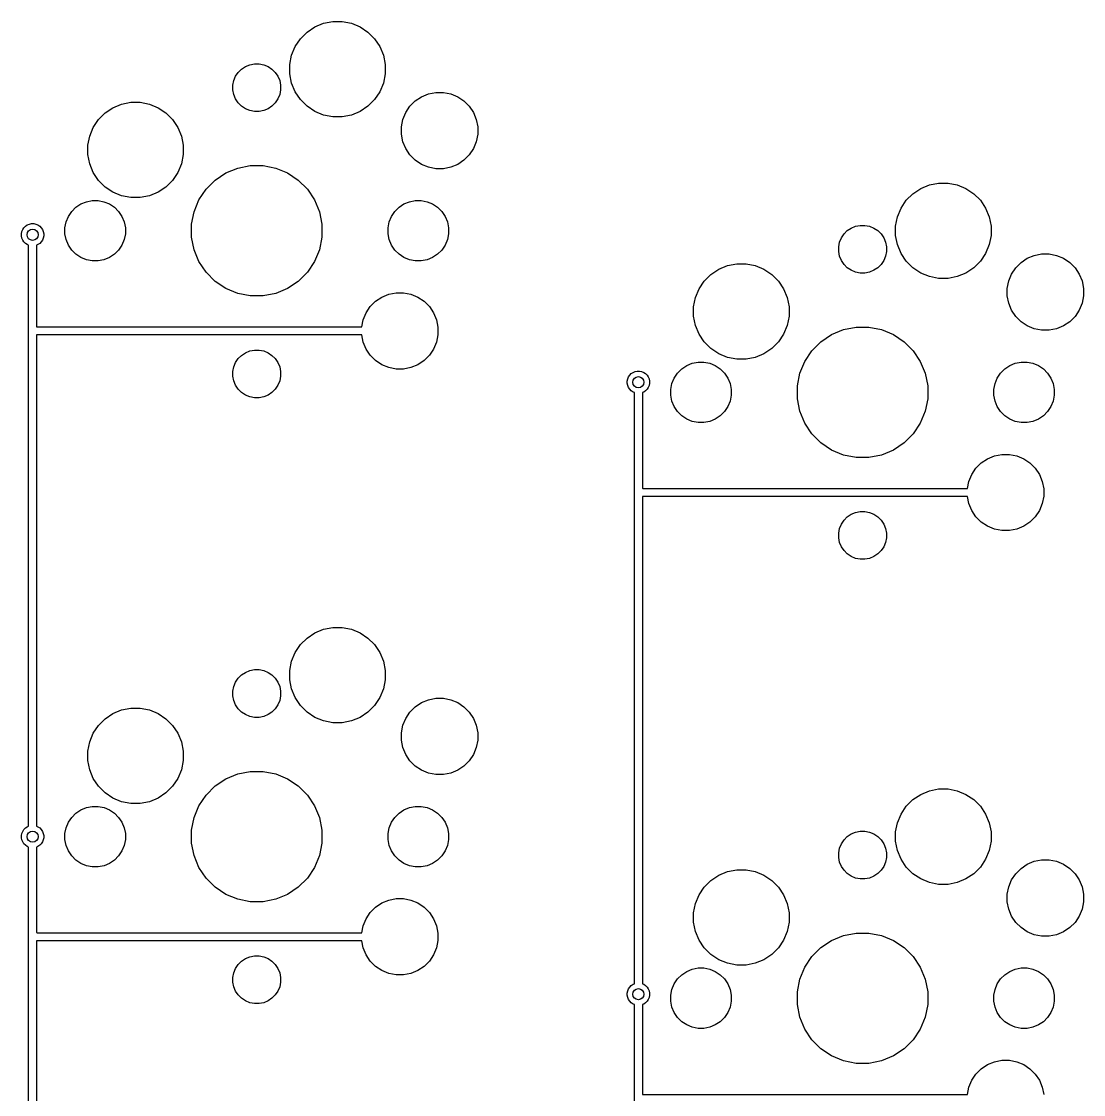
# Model space of a CAD drawing. Extents: x 70 to 347, y -163 to -55.
# Drawn here: x 153.41 to 186.81, y -93.28 to -59.54 of the extents above; entities that cross this region are included whole.
import ezdxf

# ---------------------------------------------------------------- set-up
doc = ezdxf.new("R2010")
doc.units = 0
doc.layers.add('BLACK', color=7, linetype='CONTINUOUS')

msp = doc.modelspace()

# ---------------------------------------------------------------- linework, layer by layer
at = {"layer": 'BLACK', "linetype": 'CONTINUOUS'}
for p, q in [((162.391, -59.8711), (162.637, -59.7069)), ((162.637, -59.7069), (162.91, -59.5938)), ((162.91, -59.5938), (163.2, -59.5362)), ((163.2, -59.5362), (163.495, -59.5362)), ((163.495, -59.5362), (163.785, -59.5938)), ((163.785, -59.5938), (164.058, -59.7069)), ((164.058, -59.7069), (164.304, -59.8711)), ((162.182, -60.08), (162.391, -59.8711)), ((164.304, -59.8711), (164.513, -60.08)), ((161.905, -60.5987), (162.018, -60.3257)), ((162.018, -60.3257), (162.182, -60.08)), ((164.513, -60.08), (164.677, -60.3257)), ((164.677, -60.3257), (164.79, -60.5987)), ((161.847, -60.8885), (161.905, -60.5987)), ((164.79, -60.5987), (164.847, -60.8885)), ((160.225, -61.1381), (160.329, -61.0336)), ((160.329, -61.0336), (160.452, -60.9516)), ((160.452, -60.9516), (160.589, -60.895)), ((160.589, -60.895), (160.734, -60.8662)), ((160.734, -60.8662), (160.881, -60.8662)), ((160.881, -60.8662), (161.026, -60.895)), ((161.026, -60.895), (161.163, -60.9516)), ((161.163, -60.9516), (161.285, -61.0336)), ((161.285, -61.0336), (161.39, -61.1381)), ((161.847, -61.1839), (161.847, -60.8885)), ((164.847, -60.8885), (164.847, -61.1839)), ((160.057, -61.5423), (160.086, -61.3974)), ((160.086, -61.3974), (160.143, -61.2609)), ((160.143, -61.2609), (160.225, -61.1381)), ((161.39, -61.1381), (161.472, -61.2609)), ((161.472, -61.2609), (161.529, -61.3974)), ((161.529, -61.3974), (161.557, -61.5423)), ((161.905, -61.4737), (161.847, -61.1839)), ((164.847, -61.1839), (164.79, -61.4737)), ((160.057, -61.6901), (160.057, -61.5423)), ((160.086, -61.835), (160.057, -61.6901)), ((161.557, -61.6901), (161.529, -61.835)), ((161.557, -61.5423), (161.557, -61.6901)), ((162.018, -61.7467), (161.905, -61.4737)), ((164.79, -61.4737), (164.677, -61.7467)), ((156.56, -62.1338), (156.85, -62.0762)), ((156.85, -62.0762), (157.145, -62.0762)), ((157.145, -62.0762), (157.435, -62.1338)), ((160.143, -61.9715), (160.086, -61.835)), ((160.225, -62.0943), (160.143, -61.9715)), ((161.472, -61.9715), (161.39, -62.0943)), ((161.529, -61.835), (161.472, -61.9715)), ((162.182, -61.9924), (162.018, -61.7467)), ((162.391, -62.2013), (162.182, -61.9924)), ((164.513, -61.9924), (164.304, -62.2013)), ((164.677, -61.7467), (164.513, -61.9924)), ((165.625, -62.2012), (165.792, -62.0341)), ((165.792, -62.0341), (165.989, -61.9028)), ((165.989, -61.9028), (166.207, -61.8123)), ((166.207, -61.8123), (166.439, -61.7662)), ((166.439, -61.7662), (166.676, -61.7662)), ((166.676, -61.7662), (166.907, -61.8123)), ((166.907, -61.8123), (167.126, -61.9028)), ((167.126, -61.9028), (167.322, -62.0341)), ((167.322, -62.0341), (167.489, -62.2012)), ((155.832, -62.62), (156.041, -62.4111)), ((156.041, -62.4111), (156.287, -62.2469)), ((156.287, -62.2469), (156.56, -62.1338)), ((157.435, -62.1338), (157.708, -62.2469)), ((157.708, -62.2469), (157.954, -62.4111)), ((157.954, -62.4111), (158.163, -62.62)), ((160.329, -62.1988), (160.225, -62.0943)), ((160.452, -62.2808), (160.329, -62.1988)), ((160.589, -62.3374), (160.452, -62.2808)), ((160.734, -62.3662), (160.589, -62.3374)), ((160.881, -62.3662), (160.734, -62.3662)), ((161.026, -62.3374), (160.881, -62.3662)), ((161.163, -62.2808), (161.026, -62.3374)), ((161.285, -62.1988), (161.163, -62.2808)), ((161.39, -62.0943), (161.285, -62.1988)), ((162.637, -62.3655), (162.391, -62.2013)), ((162.91, -62.4786), (162.637, -62.3655)), ((164.058, -62.3655), (163.785, -62.4786)), ((164.304, -62.2013), (164.058, -62.3655)), ((165.404, -62.6162), (165.494, -62.3978)), ((165.494, -62.3978), (165.625, -62.2012)), ((167.489, -62.2012), (167.621, -62.3978)), ((167.621, -62.3978), (167.711, -62.6162)), ((155.668, -62.8657), (155.832, -62.62)), ((158.163, -62.62), (158.327, -62.8657)), ((163.2, -62.5362), (162.91, -62.4786)), ((163.495, -62.5362), (163.2, -62.5362)), ((163.785, -62.4786), (163.495, -62.5362)), ((165.357, -62.848), (165.404, -62.6162)), ((167.711, -62.6162), (167.757, -62.848)), ((155.555, -63.1387), (155.668, -62.8657)), ((158.327, -62.8657), (158.44, -63.1387)), ((165.357, -63.0844), (165.357, -62.848)), ((165.404, -63.3162), (165.357, -63.0844)), ((167.757, -63.0844), (167.711, -63.3162)), ((167.757, -62.848), (167.757, -63.0844)), ((155.497, -63.4285), (155.555, -63.1387)), ((155.497, -63.7239), (155.497, -63.4285)), ((158.44, -63.1387), (158.497, -63.4285)), ((158.497, -63.4285), (158.497, -63.7239)), ((165.494, -63.5346), (165.404, -63.3162)), ((167.711, -63.3162), (167.621, -63.5346)), ((155.555, -64.0137), (155.497, -63.7239)), ((158.497, -63.7239), (158.44, -64.0137)), ((165.625, -63.7312), (165.494, -63.5346)), ((165.792, -63.8983), (165.625, -63.7312)), ((167.489, -63.7312), (167.322, -63.8983)), ((167.621, -63.5346), (167.489, -63.7312)), ((155.668, -64.2867), (155.555, -64.0137)), ((158.44, -64.0137), (158.327, -64.2867)), ((160.209, -64.145), (160.605, -64.0662)), ((160.605, -64.0662), (161.009, -64.0662)), ((161.009, -64.0662), (161.405, -64.145)), ((165.989, -64.0296), (165.792, -63.8983)), ((166.207, -64.1201), (165.989, -64.0296)), ((167.126, -64.0296), (166.907, -64.1201)), ((167.322, -63.8983), (167.126, -64.0296)), ((155.832, -64.5324), (155.668, -64.2867)), ((158.327, -64.2867), (158.163, -64.5324)), ((159.501, -64.5239), (159.836, -64.2995)), ((159.836, -64.2995), (160.209, -64.145)), ((161.405, -64.145), (161.778, -64.2995)), ((161.778, -64.2995), (162.114, -64.5239)), ((166.439, -64.1662), (166.207, -64.1201)), ((166.676, -64.1662), (166.439, -64.1662)), ((166.907, -64.1201), (166.676, -64.1662)), ((156.041, -64.7413), (155.832, -64.5324)), ((156.287, -64.9055), (156.041, -64.7413)), ((157.954, -64.7413), (157.708, -64.9055)), ((158.163, -64.5324), (157.954, -64.7413)), ((159.215, -64.8094), (159.501, -64.5239)), ((162.114, -64.5239), (162.4, -64.8094)), ((181.687, -64.7869), (181.96, -64.6738)), ((181.96, -64.6738), (182.25, -64.6162)), ((182.25, -64.6162), (182.545, -64.6162)), ((182.545, -64.6162), (182.835, -64.6738)), ((182.835, -64.6738), (183.108, -64.7869)), ((156.56, -65.0186), (156.287, -64.9055)), ((156.85, -65.0762), (156.56, -65.0186)), ((157.145, -65.0762), (156.85, -65.0762)), ((157.435, -65.0186), (157.145, -65.0762)), ((157.708, -64.9055), (157.435, -65.0186)), ((158.991, -65.1452), (159.215, -64.8094)), ((162.4, -64.8094), (162.624, -65.1452)), ((181.232, -65.16), (181.441, -64.9511)), ((181.441, -64.9511), (181.687, -64.7869)), ((183.108, -64.7869), (183.354, -64.9511)), ((183.354, -64.9511), (183.563, -65.16)), ((154.989, -65.5106), (155.122, -65.3783)), ((155.122, -65.3783), (155.277, -65.2743)), ((155.277, -65.2743), (155.45, -65.2027)), ((155.45, -65.2027), (155.634, -65.1662)), ((155.634, -65.1662), (155.821, -65.1662)), ((155.821, -65.1662), (156.004, -65.2027)), ((156.004, -65.2027), (156.177, -65.2743)), ((156.177, -65.2743), (156.333, -65.3783)), ((156.333, -65.3783), (156.465, -65.5106)), ((158.836, -65.5182), (158.991, -65.1452)), ((162.624, -65.1452), (162.779, -65.5182)), ((165.149, -65.5106), (165.282, -65.3783)), ((165.282, -65.3783), (165.437, -65.2743)), ((165.437, -65.2743), (165.61, -65.2027)), ((165.61, -65.2027), (165.794, -65.1662)), ((165.794, -65.1662), (165.981, -65.1662)), ((165.981, -65.1662), (166.165, -65.2027)), ((166.165, -65.2027), (166.337, -65.2743)), ((166.337, -65.2743), (166.493, -65.3783)), ((166.493, -65.3783), (166.625, -65.5106)), ((180.955, -65.6787), (181.068, -65.4057)), ((181.068, -65.4057), (181.232, -65.16)), ((183.563, -65.16), (183.727, -65.4057)), ((183.727, -65.4057), (183.84, -65.6787)), ((154.814, -65.8391), (154.886, -65.6662)), ((154.886, -65.6662), (154.989, -65.5106)), ((156.465, -65.5106), (156.569, -65.6662)), ((156.569, -65.6662), (156.641, -65.8391)), ((158.757, -65.9143), (158.836, -65.5182)), ((162.779, -65.5182), (162.857, -65.9143)), ((164.974, -65.8391), (165.046, -65.6662)), ((165.046, -65.6662), (165.149, -65.5106)), ((166.625, -65.5106), (166.729, -65.6662)), ((166.729, -65.6662), (166.801, -65.8391)), ((180.897, -65.9685), (180.955, -65.6787)), ((183.84, -65.6787), (183.897, -65.9685)), ((153.422, -66.1411), (153.449, -66.0774)), ((153.449, -66.0774), (153.487, -66.0201)), ((153.487, -66.0201), (153.536, -65.9713)), ((153.536, -65.9713), (153.593, -65.933)), ((153.593, -65.933), (153.657, -65.9067)), ((153.657, -65.9067), (153.724, -65.8932)), ((153.724, -65.8932), (153.793, -65.8932)), ((153.793, -65.8932), (153.861, -65.9067)), ((153.861, -65.9067), (153.925, -65.933)), ((153.925, -65.933), (153.982, -65.9713)), ((153.982, -65.9713), (154.031, -66.0201)), ((154.031, -66.0201), (154.069, -66.0774)), ((154.069, -66.0774), (154.095, -66.1411)), ((154.777, -66.0226), (154.814, -65.8391)), ((154.777, -66.2098), (154.777, -66.0226)), ((156.641, -65.8391), (156.677, -66.0226)), ((156.677, -66.0226), (156.677, -66.2098)), ((158.757, -66.3181), (158.757, -65.9143)), ((162.857, -65.9143), (162.857, -66.3181)), ((164.937, -66.0226), (164.974, -65.8391)), ((164.937, -66.2098), (164.937, -66.0226)), ((166.801, -65.8391), (166.837, -66.0226)), ((166.837, -66.0226), (166.837, -66.2098)), ((179.275, -66.2181), (179.379, -66.1136)), ((179.379, -66.1136), (179.502, -66.0316)), ((179.502, -66.0316), (179.639, -65.975)), ((179.639, -65.975), (179.784, -65.9462)), ((179.784, -65.9462), (179.931, -65.9462)), ((179.931, -65.9462), (180.076, -65.975)), ((180.076, -65.975), (180.213, -66.0316)), ((180.213, -66.0316), (180.335, -66.1136)), ((180.335, -66.1136), (180.44, -66.2181)), ((180.897, -66.2639), (180.897, -65.9685)), ((183.897, -65.9685), (183.897, -66.2639)), ((153.409, -66.2087), (153.422, -66.1411)), ((153.409, -66.2777), (153.409, -66.2087)), ((153.422, -66.3453), (153.409, -66.2777)), ((153.449, -66.409), (153.422, -66.3453)), ((153.487, -66.4663), (153.449, -66.409)), ((154.069, -66.409), (154.031, -66.4663)), ((154.095, -66.3453), (154.069, -66.409)), ((154.095, -66.1411), (154.109, -66.2087)), ((154.109, -66.2777), (154.095, -66.3453)), ((154.109, -66.2087), (154.109, -66.2777)), ((154.814, -66.3933), (154.777, -66.2098)), ((154.886, -66.5662), (154.814, -66.3933)), ((156.641, -66.3933), (156.569, -66.5662)), ((156.677, -66.2098), (156.641, -66.3933)), ((158.836, -66.7142), (158.757, -66.3181)), ((162.857, -66.3181), (162.779, -66.7142)), ((164.974, -66.3933), (164.937, -66.2098)), ((165.046, -66.5662), (164.974, -66.3933)), ((166.801, -66.3933), (166.729, -66.5662)), ((166.837, -66.2098), (166.801, -66.3933)), ((179.136, -66.4774), (179.193, -66.3409)), ((179.193, -66.3409), (179.275, -66.2181)), ((180.44, -66.2181), (180.522, -66.3409)), ((180.522, -66.3409), (180.579, -66.4774)), ((180.955, -66.5537), (180.897, -66.2639)), ((183.897, -66.2639), (183.84, -66.5537)), ((153.536, -66.5151), (153.487, -66.4663)), ((153.593, -66.5534), (153.536, -66.5151)), ((153.634, -66.5703), (153.593, -66.5534)), ((153.634, -69.2724), (153.634, -66.5703)), ((153.925, -66.5534), (153.884, -66.5703)), ((153.884, -66.5703), (153.884, -69.1412)), ((153.982, -66.5151), (153.925, -66.5534)), ((154.031, -66.4663), (153.982, -66.5151)), ((154.989, -66.7218), (154.886, -66.5662)), ((155.122, -66.8541), (154.989, -66.7218)), ((156.465, -66.7218), (156.333, -66.8541)), ((156.569, -66.5662), (156.465, -66.7218)), ((158.991, -67.0872), (158.836, -66.7142)), ((162.779, -66.7142), (162.624, -67.0872)), ((165.149, -66.7218), (165.046, -66.5662)), ((165.282, -66.8541), (165.149, -66.7218)), ((166.625, -66.7218), (166.493, -66.8541)), ((166.729, -66.5662), (166.625, -66.7218)), ((179.107, -66.6223), (179.136, -66.4774)), ((179.107, -66.7701), (179.107, -66.6223)), ((179.136, -66.915), (179.107, -66.7701)), ((180.579, -66.4774), (180.607, -66.6223)), ((180.607, -66.7701), (180.579, -66.915)), ((180.607, -66.6223), (180.607, -66.7701)), ((181.068, -66.8267), (180.955, -66.5537)), ((183.84, -66.5537), (183.727, -66.8267)), ((155.277, -66.9581), (155.122, -66.8541)), ((155.45, -67.0297), (155.277, -66.9581)), ((155.634, -67.0662), (155.45, -67.0297)), ((155.821, -67.0662), (155.634, -67.0662)), ((156.004, -67.0297), (155.821, -67.0662)), ((156.177, -66.9581), (156.004, -67.0297)), ((156.333, -66.8541), (156.177, -66.9581)), ((159.215, -67.423), (158.991, -67.0872)), ((162.624, -67.0872), (162.4, -67.423)), ((165.437, -66.9581), (165.282, -66.8541)), ((165.61, -67.0297), (165.437, -66.9581)), ((165.794, -67.0662), (165.61, -67.0297)), ((165.981, -67.0662), (165.794, -67.0662)), ((166.165, -67.0297), (165.981, -67.0662)), ((166.337, -66.9581), (166.165, -67.0297)), ((166.493, -66.8541), (166.337, -66.9581)), ((179.193, -67.0515), (179.136, -66.915)), ((179.275, -67.1743), (179.193, -67.0515)), ((180.522, -67.0515), (180.44, -67.1743)), ((180.579, -66.915), (180.522, -67.0515)), ((181.232, -67.0724), (181.068, -66.8267)), ((181.441, -67.2813), (181.232, -67.0724)), ((183.563, -67.0724), (183.354, -67.2813)), ((183.727, -66.8267), (183.563, -67.0724)), ((184.675, -67.2812), (184.842, -67.1141)), ((184.842, -67.1141), (185.039, -66.9828)), ((185.039, -66.9828), (185.257, -66.8923)), ((185.257, -66.8923), (185.489, -66.8462)), ((185.489, -66.8462), (185.726, -66.8462)), ((185.726, -66.8462), (185.957, -66.8923)), ((185.957, -66.8923), (186.176, -66.9828)), ((186.176, -66.9828), (186.372, -67.1141)), ((186.372, -67.1141), (186.539, -67.2812)), ((159.501, -67.7085), (159.215, -67.423)), ((162.4, -67.423), (162.114, -67.7085)), ((175.091, -67.4911), (175.337, -67.3269)), ((175.337, -67.3269), (175.61, -67.2138)), ((175.61, -67.2138), (175.9, -67.1562)), ((175.9, -67.1562), (176.195, -67.1562)), ((176.195, -67.1562), (176.485, -67.2138)), ((176.485, -67.2138), (176.758, -67.3269)), ((176.758, -67.3269), (177.004, -67.4911)), ((179.379, -67.2788), (179.275, -67.1743)), ((179.502, -67.3608), (179.379, -67.2788)), ((179.639, -67.4174), (179.502, -67.3608)), ((179.784, -67.4462), (179.639, -67.4174)), ((179.931, -67.4462), (179.784, -67.4462)), ((180.076, -67.4174), (179.931, -67.4462)), ((180.213, -67.3608), (180.076, -67.4174)), ((180.335, -67.2788), (180.213, -67.3608)), ((180.44, -67.1743), (180.335, -67.2788)), ((181.687, -67.4455), (181.441, -67.2813)), ((181.96, -67.5586), (181.687, -67.4455)), ((183.108, -67.4455), (182.835, -67.5586)), ((183.354, -67.2813), (183.108, -67.4455)), ((184.544, -67.4778), (184.675, -67.2812)), ((186.539, -67.2812), (186.671, -67.4778)), ((159.836, -67.9329), (159.501, -67.7085)), ((162.114, -67.7085), (161.778, -67.9329)), ((174.718, -67.9457), (174.882, -67.7)), ((174.882, -67.7), (175.091, -67.4911)), ((177.004, -67.4911), (177.213, -67.7)), ((177.213, -67.7), (177.377, -67.9457)), ((182.25, -67.6162), (181.96, -67.5586)), ((182.545, -67.6162), (182.25, -67.6162)), ((182.835, -67.5586), (182.545, -67.6162)), ((184.407, -67.928), (184.454, -67.6962)), ((184.454, -67.6962), (184.544, -67.4778)), ((186.671, -67.4778), (186.761, -67.6962)), ((186.761, -67.6962), (186.807, -67.928)), ((160.209, -68.0874), (159.836, -67.9329)), ((160.605, -68.1662), (160.209, -68.0874)), ((161.405, -68.0874), (161.009, -68.1662)), ((161.778, -67.9329), (161.405, -68.0874)), ((164.739, -68.2028), (164.957, -68.1123)), ((164.957, -68.1123), (165.189, -68.0662)), ((165.189, -68.0662), (165.426, -68.0662)), ((165.426, -68.0662), (165.657, -68.1123)), ((165.657, -68.1123), (165.876, -68.2028)), ((174.605, -68.2187), (174.718, -67.9457)), ((177.377, -67.9457), (177.49, -68.2187)), ((184.407, -68.1644), (184.407, -67.928)), ((186.807, -67.928), (186.807, -68.1644)), ((161.009, -68.1662), (160.605, -68.1662)), ((164.375, -68.5012), (164.542, -68.3341)), ((164.542, -68.3341), (164.739, -68.2028)), ((165.876, -68.2028), (166.072, -68.3341)), ((166.072, -68.3341), (166.239, -68.5012)), ((174.547, -68.5085), (174.605, -68.2187)), ((177.49, -68.2187), (177.547, -68.5085)), ((184.454, -68.3962), (184.407, -68.1644)), ((184.544, -68.6146), (184.454, -68.3962)), ((186.761, -68.3962), (186.671, -68.6146)), ((186.807, -68.1644), (186.761, -68.3962)), ((164.154, -68.9162), (164.244, -68.6978)), ((164.244, -68.6978), (164.375, -68.5012)), ((166.239, -68.5012), (166.371, -68.6978)), ((166.371, -68.6978), (166.461, -68.9162)), ((174.547, -68.8039), (174.547, -68.5085)), ((174.605, -69.0937), (174.547, -68.8039)), ((177.547, -68.8039), (177.49, -69.0937)), ((177.547, -68.5085), (177.547, -68.8039)), ((184.675, -68.8112), (184.544, -68.6146)), ((184.842, -68.9783), (184.675, -68.8112)), ((186.539, -68.8112), (186.372, -68.9783)), ((186.671, -68.6146), (186.539, -68.8112)), ((153.884, -69.1412), (164.109, -69.1412)), ((164.109, -69.1412), (164.154, -68.9162)), ((166.461, -68.9162), (166.507, -69.148)), ((166.507, -69.148), (166.507, -69.3844)), ((174.718, -69.3667), (174.605, -69.0937)), ((177.49, -69.0937), (177.377, -69.3667)), ((179.259, -69.225), (179.655, -69.1462)), ((179.655, -69.1462), (180.059, -69.1462)), ((180.059, -69.1462), (180.455, -69.225)), ((185.039, -69.1096), (184.842, -68.9783)), ((185.257, -69.2001), (185.039, -69.1096)), ((186.176, -69.1096), (185.957, -69.2001)), ((186.372, -68.9783), (186.176, -69.1096)), ((153.633, -69.2785), (153.634, -69.2724)), ((153.634, -69.2846), (153.633, -69.2785)), ((153.634, -69.2724), (153.634, -69.2724)), ((153.634, -69.2724), (153.634, -69.2724)), ((153.634, -84.8391), (153.634, -69.2846)), ((164.109, -69.3912), (153.884, -69.3912)), ((153.884, -69.3912), (153.884, -84.8391)), ((164.154, -69.6162), (164.109, -69.3912)), ((166.507, -69.3844), (166.461, -69.6162)), ((174.882, -69.6124), (174.718, -69.3667)), ((177.377, -69.3667), (177.213, -69.6124)), ((178.551, -69.6039), (178.886, -69.3795)), ((178.886, -69.3795), (179.259, -69.225)), ((180.455, -69.225), (180.828, -69.3795)), ((180.828, -69.3795), (181.164, -69.6039)), ((185.489, -69.2462), (185.257, -69.2001)), ((185.726, -69.2462), (185.489, -69.2462)), ((185.957, -69.2001), (185.726, -69.2462)), ((164.244, -69.8346), (164.154, -69.6162)), ((164.375, -70.0312), (164.244, -69.8346)), ((166.371, -69.8346), (166.239, -70.0312)), ((166.461, -69.6162), (166.371, -69.8346)), ((175.091, -69.8213), (174.882, -69.6124)), ((175.337, -69.9855), (175.091, -69.8213)), ((177.004, -69.8213), (176.758, -69.9855)), ((177.213, -69.6124), (177.004, -69.8213)), ((178.265, -69.8894), (178.551, -69.6039)), ((181.164, -69.6039), (181.45, -69.8894)), ((160.143, -70.2609), (160.225, -70.1381)), ((160.225, -70.1381), (160.329, -70.0336)), ((160.329, -70.0336), (160.452, -69.9516)), ((160.452, -69.9516), (160.589, -69.895)), ((160.589, -69.895), (160.734, -69.8662)), ((160.734, -69.8662), (160.881, -69.8662)), ((160.881, -69.8662), (161.026, -69.895)), ((161.026, -69.895), (161.163, -69.9516)), ((161.163, -69.9516), (161.285, -70.0336)), ((161.285, -70.0336), (161.39, -70.1381)), ((161.39, -70.1381), (161.472, -70.2609)), ((164.542, -70.1983), (164.375, -70.0312)), ((166.239, -70.0312), (166.072, -70.1983)), ((175.61, -70.0986), (175.337, -69.9855)), ((175.9, -70.1562), (175.61, -70.0986)), ((176.195, -70.1562), (175.9, -70.1562)), ((176.485, -70.0986), (176.195, -70.1562)), ((176.758, -69.9855), (176.485, -70.0986)), ((178.041, -70.2252), (178.265, -69.8894)), ((181.45, -69.8894), (181.674, -70.2252)), ((160.057, -70.5423), (160.086, -70.3974)), ((160.086, -70.3974), (160.143, -70.2609)), ((161.472, -70.2609), (161.529, -70.3974)), ((161.529, -70.3974), (161.557, -70.5423)), ((164.739, -70.3296), (164.542, -70.1983)), ((164.957, -70.4201), (164.739, -70.3296)), ((165.189, -70.4662), (164.957, -70.4201)), ((165.426, -70.4662), (165.189, -70.4662)), ((165.657, -70.4201), (165.426, -70.4662)), ((165.876, -70.3296), (165.657, -70.4201)), ((166.072, -70.1983), (165.876, -70.3296)), ((174.039, -70.5906), (174.172, -70.4583)), ((174.172, -70.4583), (174.327, -70.3543)), ((174.327, -70.3543), (174.5, -70.2827)), ((174.5, -70.2827), (174.684, -70.2462)), ((174.684, -70.2462), (174.871, -70.2462)), ((174.871, -70.2462), (175.054, -70.2827)), ((175.054, -70.2827), (175.227, -70.3543)), ((175.227, -70.3543), (175.383, -70.4583)), ((175.383, -70.4583), (175.515, -70.5906)), ((177.886, -70.5982), (178.041, -70.2252)), ((181.674, -70.2252), (181.829, -70.5982)), ((184.199, -70.5906), (184.332, -70.4583)), ((184.332, -70.4583), (184.487, -70.3543)), ((184.487, -70.3543), (184.66, -70.2827)), ((184.66, -70.2827), (184.844, -70.2462)), ((184.844, -70.2462), (185.031, -70.2462)), ((185.031, -70.2462), (185.214, -70.2827)), ((185.214, -70.2827), (185.387, -70.3543)), ((185.387, -70.3543), (185.543, -70.4583)), ((185.543, -70.4583), (185.675, -70.5906)), ((160.057, -70.6901), (160.057, -70.5423)), ((160.086, -70.835), (160.057, -70.6901)), ((160.143, -70.9715), (160.086, -70.835)), ((161.529, -70.835), (161.472, -70.9715)), ((161.557, -70.6901), (161.529, -70.835)), ((161.557, -70.5423), (161.557, -70.6901)), ((172.459, -70.8442), (172.472, -70.7766)), ((172.459, -70.9132), (172.459, -70.8442)), ((172.472, -70.7766), (172.499, -70.7129)), ((172.499, -70.7129), (172.537, -70.6556)), ((172.537, -70.6556), (172.586, -70.6068)), ((172.586, -70.6068), (172.643, -70.5685)), ((172.643, -70.5685), (172.707, -70.5422)), ((172.707, -70.5422), (172.774, -70.5287)), ((172.774, -70.5287), (172.843, -70.5287)), ((172.843, -70.5287), (172.911, -70.5422)), ((172.911, -70.5422), (172.975, -70.5685)), ((172.975, -70.5685), (173.032, -70.6068)), ((173.032, -70.6068), (173.081, -70.6556)), ((173.081, -70.6556), (173.119, -70.7129)), ((173.119, -70.7129), (173.145, -70.7766)), ((173.145, -70.7766), (173.159, -70.8442)), ((173.159, -70.8442), (173.159, -70.9132)), ((173.864, -70.9191), (173.936, -70.7462)), ((173.936, -70.7462), (174.039, -70.5906)), ((175.515, -70.5906), (175.619, -70.7462)), ((175.619, -70.7462), (175.691, -70.9191)), ((177.807, -70.9943), (177.886, -70.5982)), ((181.829, -70.5982), (181.907, -70.9943)), ((184.024, -70.9191), (184.096, -70.7462)), ((184.096, -70.7462), (184.199, -70.5906)), ((185.675, -70.5906), (185.779, -70.7462)), ((185.779, -70.7462), (185.851, -70.9191)), ((160.225, -71.0943), (160.143, -70.9715)), ((160.329, -71.1988), (160.225, -71.0943)), ((161.39, -71.0943), (161.285, -71.1988)), ((161.472, -70.9715), (161.39, -71.0943)), ((172.472, -70.9808), (172.459, -70.9132)), ((172.499, -71.0445), (172.472, -70.9808)), ((172.537, -71.1018), (172.499, -71.0445)), ((172.586, -71.1506), (172.537, -71.1018)), ((172.643, -71.1889), (172.586, -71.1506)), ((173.032, -71.1506), (172.975, -71.1889)), ((173.081, -71.1018), (173.032, -71.1506)), ((173.119, -71.0445), (173.081, -71.1018)), ((173.145, -70.9808), (173.119, -71.0445)), ((173.159, -70.9132), (173.145, -70.9808)), ((173.827, -71.1026), (173.864, -70.9191)), ((173.827, -71.2898), (173.827, -71.1026)), ((175.691, -70.9191), (175.727, -71.1026)), ((175.727, -71.1026), (175.727, -71.2898)), ((177.807, -71.3981), (177.807, -70.9943)), ((181.907, -70.9943), (181.907, -71.3981)), ((183.987, -71.1026), (184.024, -70.9191)), ((183.987, -71.2898), (183.987, -71.1026)), ((185.851, -70.9191), (185.887, -71.1026)), ((185.887, -71.1026), (185.887, -71.2898)), ((160.452, -71.2808), (160.329, -71.1988)), ((160.589, -71.3374), (160.452, -71.2808)), ((160.734, -71.3662), (160.589, -71.3374)), ((160.881, -71.3662), (160.734, -71.3662)), ((161.026, -71.3374), (160.881, -71.3662)), ((161.163, -71.2808), (161.026, -71.3374)), ((161.285, -71.1988), (161.163, -71.2808)), ((172.684, -71.2058), (172.643, -71.1889)), ((172.684, -74.2508), (172.684, -71.2058)), ((172.975, -71.1889), (172.934, -71.2058)), ((172.934, -71.2058), (172.934, -74.2051)), ((173.864, -71.4733), (173.827, -71.2898)), ((173.936, -71.6462), (173.864, -71.4733)), ((175.691, -71.4733), (175.619, -71.6462)), ((175.727, -71.2898), (175.691, -71.4733)), ((177.886, -71.7942), (177.807, -71.3981)), ((181.907, -71.3981), (181.829, -71.7942)), ((184.024, -71.4733), (183.987, -71.2898)), ((184.096, -71.6462), (184.024, -71.4733)), ((185.851, -71.4733), (185.779, -71.6462)), ((185.887, -71.2898), (185.851, -71.4733)), ((174.039, -71.8018), (173.936, -71.6462)), ((174.172, -71.9341), (174.039, -71.8018)), ((175.515, -71.8018), (175.383, -71.9341)), ((175.619, -71.6462), (175.515, -71.8018)), ((178.041, -72.1672), (177.886, -71.7942)), ((181.829, -71.7942), (181.674, -72.1672)), ((184.199, -71.8018), (184.096, -71.6462)), ((184.332, -71.9341), (184.199, -71.8018)), ((185.675, -71.8018), (185.543, -71.9341)), ((185.779, -71.6462), (185.675, -71.8018)), ((174.327, -72.0381), (174.172, -71.9341)), ((174.5, -72.1097), (174.327, -72.0381)), ((174.684, -72.1462), (174.5, -72.1097)), ((174.871, -72.1462), (174.684, -72.1462)), ((175.054, -72.1097), (174.871, -72.1462)), ((175.227, -72.0381), (175.054, -72.1097)), ((175.383, -71.9341), (175.227, -72.0381)), ((178.265, -72.503), (178.041, -72.1672)), ((181.674, -72.1672), (181.45, -72.503)), ((184.487, -72.0381), (184.332, -71.9341)), ((184.66, -72.1097), (184.487, -72.0381)), ((184.844, -72.1462), (184.66, -72.1097)), ((185.031, -72.1462), (184.844, -72.1462)), ((185.214, -72.1097), (185.031, -72.1462)), ((185.387, -72.0381), (185.214, -72.1097)), ((185.543, -71.9341), (185.387, -72.0381)), ((178.551, -72.7885), (178.265, -72.503)), ((181.45, -72.503), (181.164, -72.7885)), ((178.886, -73.0129), (178.551, -72.7885)), ((181.164, -72.7885), (180.828, -73.0129)), ((179.259, -73.1674), (178.886, -73.0129)), ((179.655, -73.2462), (179.259, -73.1674)), ((180.455, -73.1674), (180.059, -73.2462)), ((180.828, -73.0129), (180.455, -73.1674)), ((183.789, -73.2828), (184.007, -73.1923)), ((184.007, -73.1923), (184.239, -73.1462)), ((184.239, -73.1462), (184.476, -73.1462)), ((184.476, -73.1462), (184.707, -73.1923)), ((184.707, -73.1923), (184.926, -73.2828)), ((180.059, -73.2462), (179.655, -73.2462)), ((183.425, -73.5812), (183.592, -73.4141)), ((183.592, -73.4141), (183.789, -73.2828)), ((184.926, -73.2828), (185.122, -73.4141)), ((185.122, -73.4141), (185.289, -73.5812)), ((183.204, -73.9962), (183.294, -73.7778)), ((183.294, -73.7778), (183.425, -73.5812)), ((185.289, -73.5812), (185.421, -73.7778)), ((185.421, -73.7778), (185.511, -73.9962)), ((172.934, -74.2051), (172.95, -74.2212)), ((172.95, -74.2212), (183.159, -74.2212)), ((183.159, -74.2212), (183.204, -73.9962)), ((185.511, -73.9962), (185.557, -74.228)), ((172.683, -74.2569), (172.684, -74.2508)), ((172.684, -74.263), (172.683, -74.2569)), ((172.684, -74.2508), (172.684, -74.2508)), ((172.684, -74.2508), (172.684, -74.2508)), ((172.684, -89.7921), (172.684, -74.263)), ((183.159, -74.4712), (172.934, -74.4712)), ((172.934, -74.4712), (172.934, -89.7921)), ((183.204, -74.6962), (183.159, -74.4712)), ((185.557, -74.4644), (185.511, -74.6962)), ((185.557, -74.228), (185.557, -74.4644)), ((183.294, -74.9146), (183.204, -74.6962)), ((185.511, -74.6962), (185.421, -74.9146)), ((179.193, -75.3409), (179.275, -75.2181)), ((179.275, -75.2181), (179.379, -75.1136)), ((179.379, -75.1136), (179.502, -75.0316)), ((179.502, -75.0316), (179.639, -74.975)), ((179.639, -74.975), (179.784, -74.9462)), ((179.784, -74.9462), (179.931, -74.9462)), ((179.931, -74.9462), (180.076, -74.975)), ((180.076, -74.975), (180.213, -75.0316)), ((180.213, -75.0316), (180.335, -75.1136)), ((180.335, -75.1136), (180.44, -75.2181)), ((180.44, -75.2181), (180.522, -75.3409)), ((183.425, -75.1112), (183.294, -74.9146)), ((183.592, -75.2783), (183.425, -75.1112)), ((185.289, -75.1112), (185.122, -75.2783)), ((185.421, -74.9146), (185.289, -75.1112)), ((179.107, -75.6223), (179.136, -75.4774)), ((179.136, -75.4774), (179.193, -75.3409)), ((180.522, -75.3409), (180.579, -75.4774)), ((180.579, -75.4774), (180.607, -75.6223)), ((183.789, -75.4096), (183.592, -75.2783)), ((184.007, -75.5001), (183.789, -75.4096)), ((184.239, -75.5462), (184.007, -75.5001)), ((184.476, -75.5462), (184.239, -75.5462)), ((184.707, -75.5001), (184.476, -75.5462)), ((184.926, -75.4096), (184.707, -75.5001)), ((185.122, -75.2783), (184.926, -75.4096)), ((179.107, -75.7701), (179.107, -75.6223)), ((179.136, -75.915), (179.107, -75.7701)), ((180.607, -75.7701), (180.579, -75.915)), ((180.607, -75.6223), (180.607, -75.7701)), ((179.193, -76.0515), (179.136, -75.915)), ((179.275, -76.1743), (179.193, -76.0515)), ((179.379, -76.2788), (179.275, -76.1743)), ((180.44, -76.1743), (180.335, -76.2788)), ((180.522, -76.0515), (180.44, -76.1743)), ((180.579, -75.915), (180.522, -76.0515)), ((179.502, -76.3608), (179.379, -76.2788)), ((179.639, -76.4174), (179.502, -76.3608)), ((179.784, -76.4462), (179.639, -76.4174)), ((179.931, -76.4462), (179.784, -76.4462)), ((180.076, -76.4174), (179.931, -76.4462)), ((180.213, -76.3608), (180.076, -76.4174)), ((180.335, -76.2788), (180.213, -76.3608)), ((162.91, -78.6438), (163.2, -78.5862)), ((163.2, -78.5862), (163.495, -78.5862)), ((163.495, -78.5862), (163.785, -78.6438)), ((162.182, -79.13), (162.391, -78.9211)), ((162.391, -78.9211), (162.637, -78.7569)), ((162.637, -78.7569), (162.91, -78.6438)), ((163.785, -78.6438), (164.058, -78.7569)), ((164.058, -78.7569), (164.304, -78.9211)), ((164.304, -78.9211), (164.513, -79.13)), ((162.018, -79.3757), (162.182, -79.13)), ((164.513, -79.13), (164.677, -79.3757)), ((161.905, -79.6487), (162.018, -79.3757)), ((164.677, -79.3757), (164.79, -79.6487)), ((160.452, -80.0016), (160.589, -79.945)), ((160.589, -79.945), (160.734, -79.9162)), ((160.734, -79.9162), (160.881, -79.9162)), ((160.881, -79.9162), (161.026, -79.945)), ((161.026, -79.945), (161.163, -80.0016)), ((161.847, -79.9385), (161.905, -79.6487)), ((161.847, -80.2339), (161.847, -79.9385)), ((164.79, -79.6487), (164.847, -79.9385)), ((164.847, -79.9385), (164.847, -80.2339)), ((160.143, -80.3109), (160.225, -80.1881)), ((160.225, -80.1881), (160.329, -80.0836)), ((160.329, -80.0836), (160.452, -80.0016)), ((161.163, -80.0016), (161.285, -80.0836)), ((161.285, -80.0836), (161.39, -80.1881)), ((161.39, -80.1881), (161.472, -80.3109)), ((161.905, -80.5237), (161.847, -80.2339)), ((164.847, -80.2339), (164.79, -80.5237)), ((160.057, -80.5923), (160.086, -80.4474)), ((160.057, -80.7401), (160.057, -80.5923)), ((160.086, -80.4474), (160.143, -80.3109)), ((161.472, -80.3109), (161.529, -80.4474)), ((161.529, -80.4474), (161.557, -80.5923)), ((161.557, -80.5923), (161.557, -80.7401)), ((162.018, -80.7967), (161.905, -80.5237)), ((164.79, -80.5237), (164.677, -80.7967)), ((160.086, -80.885), (160.057, -80.7401)), ((160.143, -81.0215), (160.086, -80.885)), ((161.529, -80.885), (161.472, -81.0215)), ((161.557, -80.7401), (161.529, -80.885)), ((162.182, -81.0424), (162.018, -80.7967)), ((164.677, -80.7967), (164.513, -81.0424)), ((165.792, -81.0841), (165.989, -80.9528)), ((165.989, -80.9528), (166.207, -80.8623)), ((166.207, -80.8623), (166.439, -80.8162)), ((166.439, -80.8162), (166.676, -80.8162)), ((166.676, -80.8162), (166.907, -80.8623)), ((166.907, -80.8623), (167.126, -80.9528)), ((167.126, -80.9528), (167.322, -81.0841)), ((156.041, -81.4611), (156.287, -81.2969)), ((156.287, -81.2969), (156.56, -81.1838)), ((156.56, -81.1838), (156.85, -81.1262)), ((156.85, -81.1262), (157.145, -81.1262)), ((157.145, -81.1262), (157.435, -81.1838)), ((157.435, -81.1838), (157.708, -81.2969)), ((157.708, -81.2969), (157.954, -81.4611)), ((160.225, -81.1443), (160.143, -81.0215)), ((160.329, -81.2488), (160.225, -81.1443)), ((160.452, -81.3308), (160.329, -81.2488)), ((161.285, -81.2488), (161.163, -81.3308)), ((161.39, -81.1443), (161.285, -81.2488)), ((161.472, -81.0215), (161.39, -81.1443)), ((162.391, -81.2513), (162.182, -81.0424)), ((162.637, -81.4155), (162.391, -81.2513)), ((164.304, -81.2513), (164.058, -81.4155)), ((164.513, -81.0424), (164.304, -81.2513)), ((165.494, -81.4478), (165.625, -81.2512)), ((165.625, -81.2512), (165.792, -81.0841)), ((167.322, -81.0841), (167.489, -81.2512)), ((167.489, -81.2512), (167.621, -81.4478)), ((155.832, -81.67), (156.041, -81.4611)), ((157.954, -81.4611), (158.163, -81.67)), ((160.589, -81.3874), (160.452, -81.3308)), ((160.734, -81.4162), (160.589, -81.3874)), ((160.881, -81.4162), (160.734, -81.4162)), ((161.026, -81.3874), (160.881, -81.4162)), ((161.163, -81.3308), (161.026, -81.3874)), ((162.91, -81.5286), (162.637, -81.4155)), ((163.2, -81.5862), (162.91, -81.5286)), ((163.495, -81.5862), (163.2, -81.5862)), ((163.785, -81.5286), (163.495, -81.5862)), ((164.058, -81.4155), (163.785, -81.5286)), ((165.404, -81.6662), (165.494, -81.4478)), ((167.621, -81.4478), (167.711, -81.6662)), ((155.555, -82.1887), (155.668, -81.9157)), ((155.668, -81.9157), (155.832, -81.67)), ((158.163, -81.67), (158.327, -81.9157)), ((158.327, -81.9157), (158.44, -82.1887)), ((165.357, -81.898), (165.404, -81.6662)), ((165.357, -82.1344), (165.357, -81.898)), ((167.711, -81.6662), (167.757, -81.898)), ((167.757, -81.898), (167.757, -82.1344)), ((155.497, -82.4785), (155.555, -82.1887)), ((158.44, -82.1887), (158.497, -82.4785)), ((165.404, -82.3662), (165.357, -82.1344)), ((167.757, -82.1344), (167.711, -82.3662)), ((155.497, -82.7739), (155.497, -82.4785)), ((158.497, -82.4785), (158.497, -82.7739)), ((165.494, -82.5846), (165.404, -82.3662)), ((165.625, -82.7812), (165.494, -82.5846)), ((167.621, -82.5846), (167.489, -82.7812)), ((167.711, -82.3662), (167.621, -82.5846)), ((155.555, -83.0637), (155.497, -82.7739)), ((158.497, -82.7739), (158.44, -83.0637)), ((165.792, -82.9483), (165.625, -82.7812)), ((165.989, -83.0796), (165.792, -82.9483)), ((167.322, -82.9483), (167.126, -83.0796)), ((167.489, -82.7812), (167.322, -82.9483)), ((155.668, -83.3367), (155.555, -83.0637)), ((158.44, -83.0637), (158.327, -83.3367)), ((159.836, -83.3495), (160.209, -83.195)), ((160.209, -83.195), (160.605, -83.1162)), ((160.605, -83.1162), (161.009, -83.1162)), ((161.009, -83.1162), (161.405, -83.195)), ((161.405, -83.195), (161.778, -83.3495)), ((166.207, -83.1701), (165.989, -83.0796)), ((166.439, -83.2162), (166.207, -83.1701)), ((166.676, -83.2162), (166.439, -83.2162)), ((166.907, -83.1701), (166.676, -83.2162)), ((167.126, -83.0796), (166.907, -83.1701)), ((155.832, -83.5824), (155.668, -83.3367)), ((156.041, -83.7913), (155.832, -83.5824)), ((158.163, -83.5824), (157.954, -83.7913)), ((158.327, -83.3367), (158.163, -83.5824)), ((159.215, -83.8594), (159.501, -83.5739)), ((159.501, -83.5739), (159.836, -83.3495)), ((161.778, -83.3495), (162.114, -83.5739)), ((162.114, -83.5739), (162.4, -83.8594)), ((181.96, -83.7238), (182.25, -83.6662)), ((182.25, -83.6662), (182.545, -83.6662)), ((182.545, -83.6662), (182.835, -83.7238)), ((156.287, -83.9555), (156.041, -83.7913)), ((156.56, -84.0686), (156.287, -83.9555)), ((157.708, -83.9555), (157.435, -84.0686)), ((157.954, -83.7913), (157.708, -83.9555)), ((158.991, -84.1952), (159.215, -83.8594)), ((162.4, -83.8594), (162.624, -84.1952)), ((181.232, -84.21), (181.441, -84.0011)), ((181.441, -84.0011), (181.687, -83.8369)), ((181.687, -83.8369), (181.96, -83.7238)), ((182.835, -83.7238), (183.108, -83.8369)), ((183.108, -83.8369), (183.354, -84.0011)), ((183.354, -84.0011), (183.563, -84.21)), ((155.122, -84.4283), (155.277, -84.3243)), ((155.277, -84.3243), (155.45, -84.2527)), ((155.45, -84.2527), (155.634, -84.2162)), ((155.634, -84.2162), (155.821, -84.2162)), ((155.821, -84.2162), (156.005, -84.2527)), ((156.005, -84.2527), (156.177, -84.3243)), ((156.177, -84.3243), (156.333, -84.4283)), ((156.85, -84.1262), (156.56, -84.0686)), ((157.145, -84.1262), (156.85, -84.1262)), ((157.435, -84.0686), (157.145, -84.1262)), ((158.836, -84.5682), (158.991, -84.1952)), ((162.624, -84.1952), (162.779, -84.5682)), ((165.282, -84.4283), (165.437, -84.3243)), ((165.437, -84.3243), (165.61, -84.2527)), ((165.61, -84.2527), (165.794, -84.2162)), ((165.794, -84.2162), (165.981, -84.2162)), ((165.981, -84.2162), (166.165, -84.2527)), ((166.165, -84.2527), (166.337, -84.3243)), ((166.337, -84.3243), (166.493, -84.4283)), ((181.068, -84.4557), (181.232, -84.21)), ((183.563, -84.21), (183.727, -84.4557)), ((154.886, -84.7162), (154.989, -84.5606)), ((154.989, -84.5606), (155.122, -84.4283)), ((156.333, -84.4283), (156.465, -84.5606)), ((156.465, -84.5606), (156.569, -84.7162)), ((158.757, -84.9643), (158.836, -84.5682)), ((162.779, -84.5682), (162.857, -84.9643)), ((165.046, -84.7162), (165.149, -84.5606)), ((165.149, -84.5606), (165.282, -84.4283)), ((166.493, -84.4283), (166.625, -84.5606)), ((166.625, -84.5606), (166.729, -84.7162)), ((180.955, -84.7287), (181.068, -84.4557)), ((183.727, -84.4557), (183.84, -84.7287)), ((153.422, -85.0641), (153.449, -85.0004)), ((153.449, -85.0004), (153.487, -84.9431)), ((153.487, -84.9431), (153.536, -84.8943)), ((153.536, -84.8943), (153.593, -84.856)), ((153.593, -84.856), (153.634, -84.8391)), ((153.884, -84.8391), (153.925, -84.856)), ((153.925, -84.856), (153.982, -84.8943)), ((153.982, -84.8943), (154.031, -84.9431)), ((154.031, -84.9431), (154.069, -85.0004)), ((154.069, -85.0004), (154.095, -85.0641)), ((154.777, -85.0726), (154.814, -84.8891)), ((154.814, -84.8891), (154.886, -84.7162)), ((156.569, -84.7162), (156.641, -84.8891)), ((156.641, -84.8891), (156.677, -85.0726)), ((158.757, -85.3681), (158.757, -84.9643)), ((162.857, -84.9643), (162.857, -85.3681)), ((164.937, -85.0726), (164.974, -84.8891)), ((164.974, -84.8891), (165.046, -84.7162)), ((166.729, -84.7162), (166.801, -84.8891)), ((166.801, -84.8891), (166.837, -85.0726)), ((179.639, -85.025), (179.784, -84.9962)), ((179.784, -84.9962), (179.931, -84.9962)), ((179.931, -84.9962), (180.076, -85.025)), ((180.897, -85.0185), (180.955, -84.7287)), ((180.897, -85.3139), (180.897, -85.0185)), ((183.84, -84.7287), (183.897, -85.0185)), ((183.897, -85.0185), (183.897, -85.3139)), ((153.409, -85.1317), (153.422, -85.0641)), ((153.409, -85.2007), (153.409, -85.1317)), ((153.422, -85.2683), (153.409, -85.2007)), ((153.449, -85.332), (153.422, -85.2683)), ((153.487, -85.3893), (153.449, -85.332)), ((154.069, -85.332), (154.031, -85.3893)), ((154.095, -85.2683), (154.069, -85.332)), ((154.095, -85.0641), (154.109, -85.1317)), ((154.109, -85.2007), (154.095, -85.2683)), ((154.109, -85.1317), (154.109, -85.2007)), ((154.777, -85.2598), (154.777, -85.0726)), ((154.814, -85.4433), (154.777, -85.2598)), ((156.677, -85.2598), (156.641, -85.4433)), ((156.677, -85.0726), (156.677, -85.2598)), ((164.937, -85.2598), (164.937, -85.0726)), ((164.974, -85.4433), (164.937, -85.2598)), ((166.837, -85.2598), (166.801, -85.4433)), ((166.837, -85.0726), (166.837, -85.2598)), ((179.193, -85.3909), (179.275, -85.2681)), ((179.275, -85.2681), (179.379, -85.1636)), ((179.379, -85.1636), (179.502, -85.0816)), ((179.502, -85.0816), (179.639, -85.025)), ((180.076, -85.025), (180.213, -85.0816)), ((180.213, -85.0816), (180.335, -85.1636)), ((180.335, -85.1636), (180.44, -85.2681)), ((180.44, -85.2681), (180.522, -85.3909)), ((180.955, -85.6037), (180.897, -85.3139)), ((183.897, -85.3139), (183.84, -85.6037)), ((153.536, -85.4381), (153.487, -85.3893)), ((153.593, -85.4764), (153.536, -85.4381)), ((153.634, -85.4933), (153.593, -85.4764)), ((153.634, -88.2208), (153.634, -85.4933)), ((153.925, -85.4764), (153.884, -85.4933)), ((153.884, -85.4933), (153.884, -88.1751)), ((153.982, -85.4381), (153.925, -85.4764)), ((154.031, -85.3893), (153.982, -85.4381)), ((154.886, -85.6162), (154.814, -85.4433)), ((154.989, -85.7718), (154.886, -85.6162)), ((156.569, -85.6162), (156.465, -85.7718)), ((156.641, -85.4433), (156.569, -85.6162)), ((158.836, -85.7642), (158.757, -85.3681)), ((162.857, -85.3681), (162.779, -85.7642)), ((165.046, -85.6162), (164.974, -85.4433)), ((165.149, -85.7718), (165.046, -85.6162)), ((166.729, -85.6162), (166.625, -85.7718)), ((166.801, -85.4433), (166.729, -85.6162)), ((179.107, -85.6723), (179.136, -85.5274)), ((179.107, -85.8201), (179.107, -85.6723)), ((179.136, -85.5274), (179.193, -85.3909)), ((180.522, -85.3909), (180.579, -85.5274)), ((180.579, -85.5274), (180.607, -85.6723)), ((180.607, -85.6723), (180.607, -85.8201)), ((181.068, -85.8767), (180.955, -85.6037)), ((183.84, -85.6037), (183.727, -85.8767)), ((155.122, -85.9041), (154.989, -85.7718)), ((155.277, -86.0081), (155.122, -85.9041)), ((155.45, -86.0797), (155.277, -86.0081)), ((156.177, -86.0081), (156.005, -86.0797)), ((156.333, -85.9041), (156.177, -86.0081)), ((156.465, -85.7718), (156.333, -85.9041)), ((158.991, -86.1372), (158.836, -85.7642)), ((162.779, -85.7642), (162.624, -86.1372)), ((165.282, -85.9041), (165.149, -85.7718)), ((165.437, -86.0081), (165.282, -85.9041)), ((165.61, -86.0797), (165.437, -86.0081)), ((166.337, -86.0081), (166.165, -86.0797)), ((166.493, -85.9041), (166.337, -86.0081)), ((166.625, -85.7718), (166.493, -85.9041)), ((179.136, -85.965), (179.107, -85.8201)), ((179.193, -86.1015), (179.136, -85.965)), ((180.579, -85.965), (180.522, -86.1015)), ((180.607, -85.8201), (180.579, -85.965)), ((181.232, -86.1224), (181.068, -85.8767)), ((183.727, -85.8767), (183.563, -86.1224)), ((184.842, -86.1641), (185.039, -86.0328)), ((185.039, -86.0328), (185.257, -85.9423)), ((185.257, -85.9423), (185.489, -85.8962)), ((185.489, -85.8962), (185.726, -85.8962)), ((185.726, -85.8962), (185.957, -85.9423)), ((185.957, -85.9423), (186.176, -86.0328)), ((186.176, -86.0328), (186.372, -86.1641)), ((155.634, -86.1162), (155.45, -86.0797)), ((155.821, -86.1162), (155.634, -86.1162)), ((156.005, -86.0797), (155.821, -86.1162)), ((159.215, -86.473), (158.991, -86.1372)), ((162.624, -86.1372), (162.4, -86.473)), ((165.794, -86.1162), (165.61, -86.0797)), ((165.981, -86.1162), (165.794, -86.1162)), ((166.165, -86.0797), (165.981, -86.1162)), ((175.337, -86.3769), (175.61, -86.2638)), ((175.61, -86.2638), (175.9, -86.2062)), ((175.9, -86.2062), (176.195, -86.2062)), ((176.195, -86.2062), (176.485, -86.2638)), ((176.485, -86.2638), (176.758, -86.3769)), ((179.275, -86.2243), (179.193, -86.1015)), ((179.379, -86.3288), (179.275, -86.2243)), ((179.502, -86.4108), (179.379, -86.3288)), ((180.335, -86.3288), (180.213, -86.4108)), ((180.44, -86.2243), (180.335, -86.3288)), ((180.522, -86.1015), (180.44, -86.2243)), ((181.441, -86.3313), (181.232, -86.1224)), ((181.687, -86.4955), (181.441, -86.3313)), ((183.354, -86.3313), (183.108, -86.4955)), ((183.563, -86.1224), (183.354, -86.3313)), ((184.544, -86.5278), (184.675, -86.3312)), ((184.675, -86.3312), (184.842, -86.1641)), ((186.372, -86.1641), (186.539, -86.3312)), ((186.539, -86.3312), (186.671, -86.5278)), ((159.501, -86.7585), (159.215, -86.473)), ((162.4, -86.473), (162.114, -86.7585)), ((174.882, -86.75), (175.091, -86.5411)), ((175.091, -86.5411), (175.337, -86.3769)), ((176.758, -86.3769), (177.004, -86.5411)), ((177.004, -86.5411), (177.213, -86.75)), ((179.639, -86.4674), (179.502, -86.4108)), ((179.784, -86.4962), (179.639, -86.4674)), ((179.931, -86.4962), (179.784, -86.4962)), ((180.076, -86.4674), (179.931, -86.4962)), ((180.213, -86.4108), (180.076, -86.4674)), ((181.96, -86.6086), (181.687, -86.4955)), ((182.25, -86.6662), (181.96, -86.6086)), ((182.545, -86.6662), (182.25, -86.6662)), ((182.835, -86.6086), (182.545, -86.6662)), ((183.108, -86.4955), (182.835, -86.6086)), ((184.454, -86.7462), (184.544, -86.5278)), ((186.671, -86.5278), (186.761, -86.7462)), ((159.836, -86.9829), (159.501, -86.7585)), ((160.209, -87.1374), (159.836, -86.9829)), ((161.778, -86.9829), (161.405, -87.1374)), ((162.114, -86.7585), (161.778, -86.9829)), ((174.605, -87.2687), (174.718, -86.9957)), ((174.718, -86.9957), (174.882, -86.75)), ((177.213, -86.75), (177.377, -86.9957)), ((177.377, -86.9957), (177.49, -87.2687)), ((184.407, -86.978), (184.454, -86.7462)), ((184.407, -87.2144), (184.407, -86.978)), ((186.761, -86.7462), (186.807, -86.978)), ((186.807, -86.978), (186.807, -87.2144)), ((160.605, -87.2162), (160.209, -87.1374)), ((161.009, -87.2162), (160.605, -87.2162)), ((161.405, -87.1374), (161.009, -87.2162)), ((164.542, -87.3841), (164.739, -87.2528)), ((164.739, -87.2528), (164.957, -87.1623)), ((164.957, -87.1623), (165.189, -87.1162)), ((165.189, -87.1162), (165.426, -87.1162)), ((165.426, -87.1162), (165.657, -87.1623)), ((165.657, -87.1623), (165.876, -87.2528)), ((165.876, -87.2528), (166.072, -87.3841)), ((174.547, -87.5585), (174.605, -87.2687)), ((177.49, -87.2687), (177.547, -87.5585)), ((184.454, -87.4462), (184.407, -87.2144)), ((186.807, -87.2144), (186.761, -87.4462)), ((164.244, -87.7478), (164.375, -87.5512)), ((164.375, -87.5512), (164.542, -87.3841)), ((166.072, -87.3841), (166.239, -87.5512)), ((166.239, -87.5512), (166.371, -87.7478)), ((174.547, -87.8539), (174.547, -87.5585)), ((177.547, -87.5585), (177.547, -87.8539)), ((184.544, -87.6646), (184.454, -87.4462)), ((184.675, -87.8612), (184.544, -87.6646)), ((186.671, -87.6646), (186.539, -87.8612)), ((186.761, -87.4462), (186.671, -87.6646)), ((164.109, -88.1912), (164.154, -87.9662)), ((164.154, -87.9662), (164.244, -87.7478)), ((166.371, -87.7478), (166.461, -87.9662)), ((166.461, -87.9662), (166.507, -88.198)), ((174.605, -88.1437), (174.547, -87.8539)), ((177.547, -87.8539), (177.49, -88.1437)), ((184.842, -88.0283), (184.675, -87.8612)), ((185.039, -88.1596), (184.842, -88.0283)), ((186.372, -88.0283), (186.176, -88.1596)), ((186.539, -87.8612), (186.372, -88.0283)), ((153.633, -88.2269), (153.634, -88.2208)), ((153.634, -88.233), (153.633, -88.2269)), ((153.634, -88.2208), (153.634, -88.2208)), ((153.634, -88.2208), (153.634, -88.2208)), ((153.634, -104.08), (153.634, -88.233)), ((153.884, -88.1751), (153.9, -88.1912)), ((153.9, -88.1912), (164.109, -88.1912)), ((166.507, -88.198), (166.507, -88.4344)), ((174.718, -88.4167), (174.605, -88.1437)), ((177.49, -88.1437), (177.377, -88.4167)), ((178.886, -88.4295), (179.259, -88.275)), ((179.259, -88.275), (179.655, -88.1962)), ((179.655, -88.1962), (180.059, -88.1962)), ((180.059, -88.1962), (180.455, -88.275)), ((180.455, -88.275), (180.828, -88.4295)), ((185.257, -88.2501), (185.039, -88.1596)), ((185.489, -88.2962), (185.257, -88.2501)), ((185.726, -88.2962), (185.489, -88.2962)), ((185.957, -88.2501), (185.726, -88.2962)), ((186.176, -88.1596), (185.957, -88.2501)), ((164.109, -88.4412), (153.884, -88.4412)), ((153.884, -88.4412), (153.884, -104.08)), ((164.154, -88.6662), (164.109, -88.4412)), ((164.244, -88.8846), (164.154, -88.6662)), ((166.461, -88.6662), (166.371, -88.8846)), ((166.507, -88.4344), (166.461, -88.6662)), ((174.882, -88.6624), (174.718, -88.4167)), ((175.091, -88.8713), (174.882, -88.6624)), ((177.213, -88.6624), (177.004, -88.8713)), ((177.377, -88.4167), (177.213, -88.6624)), ((178.265, -88.9394), (178.551, -88.6539)), ((178.551, -88.6539), (178.886, -88.4295)), ((180.828, -88.4295), (181.164, -88.6539)), ((181.164, -88.6539), (181.45, -88.9394)), ((160.329, -89.0836), (160.452, -89.0016)), ((160.452, -89.0016), (160.589, -88.945)), ((160.589, -88.945), (160.734, -88.9162)), ((160.734, -88.9162), (160.881, -88.9162)), ((160.881, -88.9162), (161.026, -88.945)), ((161.026, -88.945), (161.163, -89.0016)), ((161.163, -89.0016), (161.285, -89.0836)), ((164.375, -89.0812), (164.244, -88.8846)), ((166.371, -88.8846), (166.239, -89.0812)), ((175.337, -89.0355), (175.091, -88.8713)), ((175.61, -89.1486), (175.337, -89.0355)), ((176.758, -89.0355), (176.485, -89.1486)), ((177.004, -88.8713), (176.758, -89.0355)), ((178.041, -89.2752), (178.265, -88.9394)), ((181.45, -88.9394), (181.674, -89.2752)), ((160.086, -89.4474), (160.143, -89.3109)), ((160.143, -89.3109), (160.225, -89.1881)), ((160.225, -89.1881), (160.329, -89.0836)), ((161.285, -89.0836), (161.39, -89.1881)), ((161.39, -89.1881), (161.472, -89.3109)), ((161.472, -89.3109), (161.529, -89.4474)), ((164.542, -89.2483), (164.375, -89.0812)), ((164.739, -89.3796), (164.542, -89.2483)), ((164.957, -89.4701), (164.739, -89.3796)), ((165.876, -89.3796), (165.657, -89.4701)), ((166.072, -89.2483), (165.876, -89.3796)), ((166.239, -89.0812), (166.072, -89.2483)), ((174.172, -89.5083), (174.327, -89.4043)), ((174.327, -89.4043), (174.5, -89.3327)), ((174.5, -89.3327), (174.684, -89.2962)), ((174.684, -89.2962), (174.871, -89.2962)), ((174.871, -89.2962), (175.054, -89.3327)), ((175.054, -89.3327), (175.227, -89.4043)), ((175.227, -89.4043), (175.383, -89.5083)), ((175.9, -89.2062), (175.61, -89.1486)), ((176.195, -89.2062), (175.9, -89.2062)), ((176.485, -89.1486), (176.195, -89.2062)), ((177.886, -89.6482), (178.041, -89.2752)), ((181.674, -89.2752), (181.829, -89.6482)), ((184.332, -89.5083), (184.487, -89.4043)), ((184.487, -89.4043), (184.66, -89.3327)), ((184.66, -89.3327), (184.844, -89.2962)), ((184.844, -89.2962), (185.031, -89.2962)), ((185.031, -89.2962), (185.214, -89.3327)), ((185.214, -89.3327), (185.387, -89.4043)), ((185.387, -89.4043), (185.543, -89.5083)), ((160.057, -89.5923), (160.086, -89.4474)), ((160.057, -89.7401), (160.057, -89.5923)), ((160.086, -89.885), (160.057, -89.7401)), ((161.529, -89.4474), (161.557, -89.5923)), ((161.557, -89.7401), (161.529, -89.885)), ((161.557, -89.5923), (161.557, -89.7401)), ((165.189, -89.5162), (164.957, -89.4701)), ((165.426, -89.5162), (165.189, -89.5162)), ((165.657, -89.4701), (165.426, -89.5162)), ((173.936, -89.7962), (174.039, -89.6406)), ((174.039, -89.6406), (174.172, -89.5083)), ((175.383, -89.5083), (175.515, -89.6406)), ((175.515, -89.6406), (175.619, -89.7962)), ((177.807, -90.0443), (177.886, -89.6482)), ((181.829, -89.6482), (181.907, -90.0443)), ((184.096, -89.7962), (184.199, -89.6406)), ((184.199, -89.6406), (184.332, -89.5083)), ((185.543, -89.5083), (185.675, -89.6406)), ((185.675, -89.6406), (185.779, -89.7962)), ((160.143, -90.0215), (160.086, -89.885)), ((160.225, -90.1443), (160.143, -90.0215)), ((161.472, -90.0215), (161.39, -90.1443)), ((161.529, -89.885), (161.472, -90.0215)), ((172.459, -90.0847), (172.472, -90.0171)), ((172.472, -90.0171), (172.499, -89.9534)), ((172.499, -89.9534), (172.537, -89.8961)), ((172.537, -89.8961), (172.586, -89.8473)), ((172.586, -89.8473), (172.643, -89.809)), ((172.643, -89.809), (172.684, -89.7921)), ((172.934, -89.7921), (172.975, -89.809)), ((172.975, -89.809), (173.032, -89.8473)), ((173.032, -89.8473), (173.081, -89.8961)), ((173.081, -89.8961), (173.119, -89.9534)), ((173.119, -89.9534), (173.145, -90.0171)), ((173.145, -90.0171), (173.159, -90.0847)), ((173.827, -90.1526), (173.864, -89.9691)), ((173.864, -89.9691), (173.936, -89.7962)), ((175.619, -89.7962), (175.691, -89.9691)), ((175.691, -89.9691), (175.727, -90.1526)), ((177.807, -90.4481), (177.807, -90.0443)), ((181.907, -90.0443), (181.907, -90.4481)), ((183.987, -90.1526), (184.024, -89.9691)), ((184.024, -89.9691), (184.096, -89.7962)), ((185.779, -89.7962), (185.851, -89.9691)), ((185.851, -89.9691), (185.887, -90.1526)), ((160.329, -90.2488), (160.225, -90.1443)), ((160.452, -90.3308), (160.329, -90.2488)), ((160.589, -90.3874), (160.452, -90.3308)), ((160.734, -90.4162), (160.589, -90.3874)), ((160.881, -90.4162), (160.734, -90.4162)), ((161.026, -90.3874), (160.881, -90.4162)), ((161.163, -90.3308), (161.026, -90.3874)), ((161.285, -90.2488), (161.163, -90.3308)), ((161.39, -90.1443), (161.285, -90.2488)), ((172.459, -90.1537), (172.459, -90.0847)), ((172.472, -90.2213), (172.459, -90.1537)), ((172.499, -90.285), (172.472, -90.2213)), ((172.537, -90.3423), (172.499, -90.285)), ((172.586, -90.3911), (172.537, -90.3423)), ((172.643, -90.4294), (172.586, -90.3911)), ((173.032, -90.3911), (172.975, -90.4294)), ((173.081, -90.3423), (173.032, -90.3911)), ((173.119, -90.285), (173.081, -90.3423)), ((173.145, -90.2213), (173.119, -90.285)), ((173.159, -90.1537), (173.145, -90.2213)), ((173.159, -90.0847), (173.159, -90.1537)), ((173.827, -90.3398), (173.827, -90.1526)), ((173.864, -90.5233), (173.827, -90.3398)), ((175.727, -90.3398), (175.691, -90.5233)), ((175.727, -90.1526), (175.727, -90.3398)), ((183.987, -90.3398), (183.987, -90.1526)), ((184.024, -90.5233), (183.987, -90.3398)), ((185.887, -90.3398), (185.851, -90.5233)), ((185.887, -90.1526), (185.887, -90.3398)), ((172.684, -90.4463), (172.643, -90.4294)), ((172.684, -93.5294), (172.684, -90.4463)), ((172.975, -90.4294), (172.934, -90.4463)), ((172.934, -90.4463), (172.934, -93.272)), ((173.936, -90.6962), (173.864, -90.5233)), ((174.039, -90.8518), (173.936, -90.6962)), ((175.619, -90.6962), (175.515, -90.8518)), ((175.691, -90.5233), (175.619, -90.6962)), ((177.886, -90.8442), (177.807, -90.4481)), ((181.907, -90.4481), (181.829, -90.8442)), ((184.096, -90.6962), (184.024, -90.5233)), ((184.199, -90.8518), (184.096, -90.6962)), ((185.779, -90.6962), (185.675, -90.8518)), ((185.851, -90.5233), (185.779, -90.6962)), ((174.172, -90.9841), (174.039, -90.8518)), ((174.327, -91.0881), (174.172, -90.9841)), ((174.5, -91.1597), (174.327, -91.0881)), ((175.227, -91.0881), (175.054, -91.1597)), ((175.383, -90.9841), (175.227, -91.0881)), ((175.515, -90.8518), (175.383, -90.9841)), ((178.041, -91.2172), (177.886, -90.8442)), ((181.829, -90.8442), (181.674, -91.2172)), ((184.332, -90.9841), (184.199, -90.8518)), ((184.487, -91.0881), (184.332, -90.9841)), ((184.66, -91.1597), (184.487, -91.0881)), ((185.387, -91.0881), (185.214, -91.1597)), ((185.543, -90.9841), (185.387, -91.0881)), ((185.675, -90.8518), (185.543, -90.9841)), ((174.684, -91.1962), (174.5, -91.1597)), ((174.871, -91.1962), (174.684, -91.1962)), ((175.054, -91.1597), (174.871, -91.1962)), ((178.265, -91.553), (178.041, -91.2172)), ((181.674, -91.2172), (181.45, -91.553)), ((184.844, -91.1962), (184.66, -91.1597)), ((185.031, -91.1962), (184.844, -91.1962)), ((185.214, -91.1597), (185.031, -91.1962)), ((178.551, -91.8385), (178.265, -91.553)), ((181.45, -91.553), (181.164, -91.8385)), ((178.886, -92.0629), (178.551, -91.8385)), ((179.259, -92.2174), (178.886, -92.0629)), ((180.828, -92.0629), (180.455, -92.2174)), ((181.164, -91.8385), (180.828, -92.0629)), ((179.655, -92.2962), (179.259, -92.2174)), ((180.059, -92.2962), (179.655, -92.2962)), ((180.455, -92.2174), (180.059, -92.2962)), ((183.592, -92.4641), (183.789, -92.3328)), ((183.789, -92.3328), (184.007, -92.2423)), ((184.007, -92.2423), (184.239, -92.1962)), ((184.239, -92.1962), (184.476, -92.1962)), ((184.476, -92.1962), (184.707, -92.2423)), ((184.707, -92.2423), (184.926, -92.3328)), ((184.926, -92.3328), (185.122, -92.4641)), ((183.294, -92.8278), (183.425, -92.6312)), ((183.425, -92.6312), (183.592, -92.4641)), ((185.122, -92.4641), (185.289, -92.6312)), ((185.289, -92.6312), (185.421, -92.8278)), ((183.159, -93.2712), (183.204, -93.0462)), ((183.204, -93.0462), (183.294, -92.8278)), ((185.421, -92.8278), (185.511, -93.0462)), ((185.511, -93.0462), (185.557, -93.278)), ((172.934, -93.272), (172.942, -93.2712)), ((172.942, -93.2712), (172.948, -93.2706)), ((172.942, -93.2712), (172.942, -93.2712)), ((172.948, -93.2706), (172.954, -93.2712)), ((172.954, -93.2712), (183.159, -93.2712))]:
    msp.add_line(p, q, dxfattribs=at)
at = {"layer": 'BLACK'}
for centre in [(153.759, -66.2432), (172.809, -70.8787), (153.759, -85.1662), (172.809, -90.1192)]:
    msp.add_circle(centre, 0.175, dxfattribs=at)

doc.saveas('drawing.dxf')
